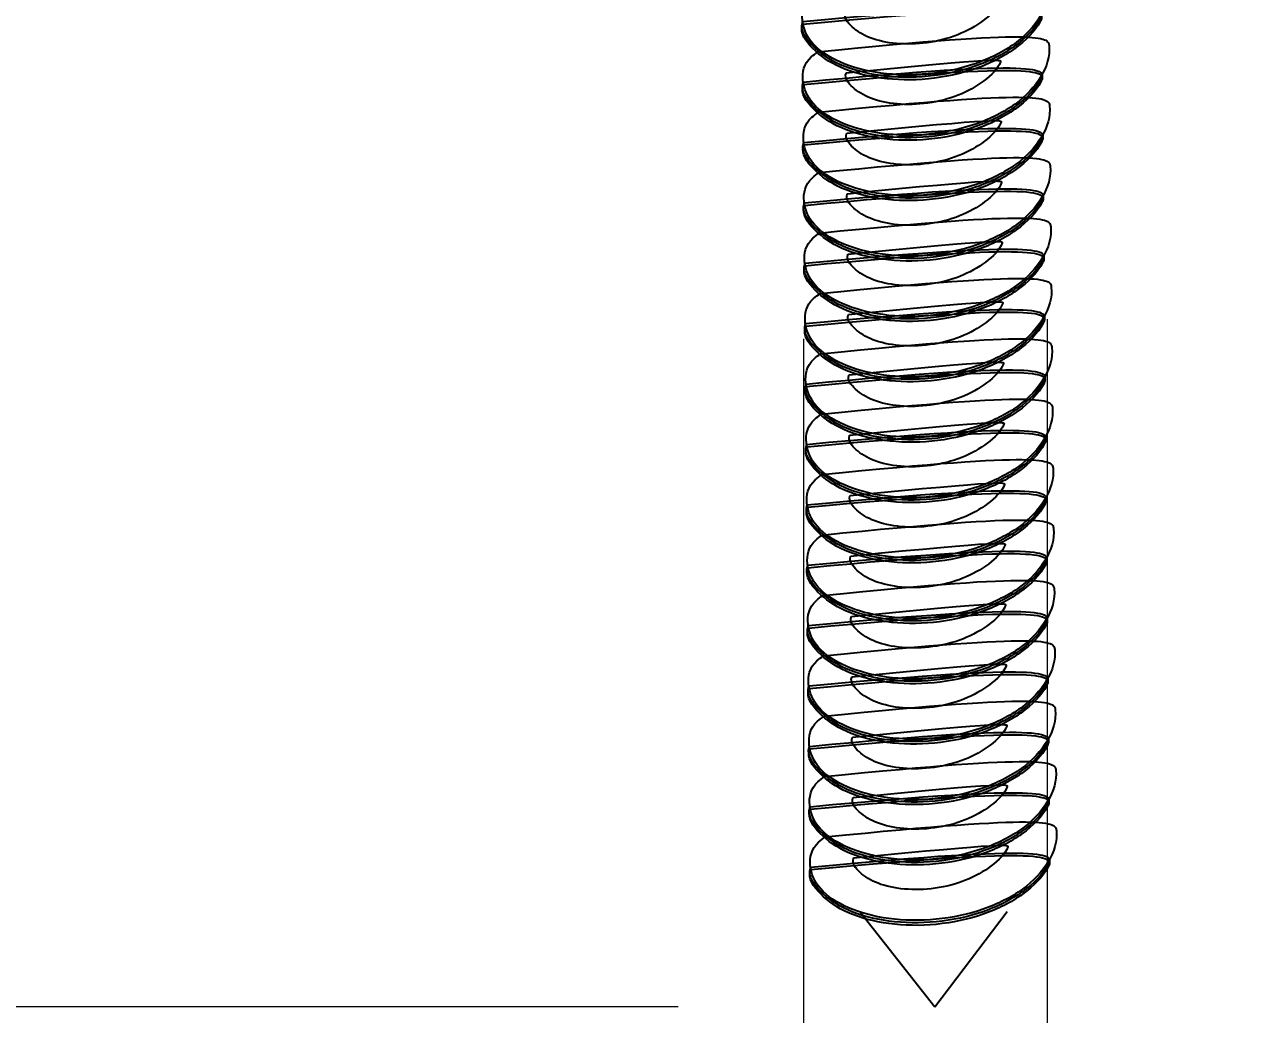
# Model space of a CAD drawing. Extents: x 16296680691 to 16296681387, y -37409617466 to -37409616989.
# Drawn here: x 16296681041.89 to 16296681060.89, y -37409617093.89 to -37409617078.47 of the extents above; entities that cross this region are included whole.
import ezdxf

# ---------------------------------------------------------------- set-up
doc = ezdxf.new("R2010")
doc.units = 0
doc.header["$LTSCALE"] = 10
doc.header["$MEASUREMENT"] = 0
doc.header["$PDMODE"] = 3
doc.header["$PDSIZE"] = -10
doc.layers.get('0').update_dxf_attribs({"linetype": 'CONTINUOUS'})
doc.layers.get('DEFPOINTS').update_dxf_attribs({"linetype": 'CONTINUOUS'})
doc.styles.add('Daelim Dimension', font='')
doc.styles.get('Daelim Dimension').set_extended_font_data('NanumGothic')
doc.dimstyles.new('DEFAULT', dxfattribs={"dimscale": 2, "dimtxt": 2, "dimasz": 2, "dimexe": 0, "dimexo": 2, "dimgap": 1, "dimtad": 1, "dimdec": 1, "dimzin": 9, "dimdsep": 46, "dimtxsty": 'Daelim Dimension', "dimcen": 0.5, "dimclrd": 252, "dimclre": 252, "dimclrt": 3, "dimadec": 1, "dimazin": 0, "dimtfac": 1, "dimtdec": 1, "dimtix": 1, "dimtmove": 0, "dimatfit": 3, "dimfxl": 1, "dimtolj": 1, "dimtzin": 1, "dimlwd": 9, "dimlwe": 9, "dimarcsym": 0})

# ---------------------------------------------------------------- blocks, each defined once
blk = doc.blocks.new('*D13')
at = {"color": 5, "lineweight": 9, "transparency": 16777216}
for p, q in [((16296681057.82896, -37409617083.05835), (16296681057.82896, -37409617108.84597)), ((16296681054.02882, -37409617083.363091), (16296681054.02882, -37409617108.84597)), ((16296681050.02882, -37409617108.84597), (16296681046.02882, -37409617108.84597)), ((16296681054.02882, -37409617108.84597), (16296681057.82896, -37409617108.84597)), ((16296681061.82896, -37409617108.84597), (16296681097.91497, -37409617108.84597))]:
    blk.add_line(p, q, dxfattribs=at)
at = {"color": 5, "transparency": 16777216}
for points in [[(16296681050.02882, -37409617108.179314), (16296681050.02882, -37409617109.512627), (16296681054.02882, -37409617108.84597)], [(16296681061.82896, -37409617108.179314), (16296681061.82896, -37409617109.512627), (16296681057.82896, -37409617108.84597)]]:
    blk.add_solid(points, dxfattribs=at)
at = {"layer": 'DEFPOINTS', "color": 0, "transparency": 16777216}
for p in [(16296681057.82896, -37409617079.05835), (16296681054.02882, -37409617079.363091), (16296681057.82896, -37409617108.84597)]:
    blk.add_point(p, dxfattribs=at)
at = {"color": 7, "transparency": 16777216, "insert": (16296681086.737579, -37409617100.458267), "char_height": 10, "attachment_point": 5, "style": 'Daelim Dimension'}
blk.add_mtext('\\A1;%%C4', dxfattribs=at)
blk = doc.blocks.new('*D14')
at = {"color": 5, "lineweight": 9, "transparency": 16777216}
for p, q in [((16296681047.574579, -37409617066.150307), (16296681036.906321, -37409617066.150307)), ((16296681036.906321, -37409617070.150307), (16296681036.906321, -37409617089.763283)), ((16296681052.07793, -37409617093.763283), (16296681036.906321, -37409617093.763283))]:
    blk.add_line(p, q, dxfattribs=at)
at = {"color": 5, "transparency": 16777216}
for points in [[(16296681036.239651, -37409617070.150307), (16296681037.572981, -37409617070.150307), (16296681036.906321, -37409617066.150307)], [(16296681036.239651, -37409617089.763283), (16296681037.572981, -37409617089.763283), (16296681036.906321, -37409617093.763283)]]:
    blk.add_solid(points, dxfattribs=at)
at = {"layer": 'DEFPOINTS', "color": 0, "transparency": 16777216}
for p in [(16296681051.574579, -37409617066.150307), (16296681036.906321, -37409617093.763283), (16296681056.07793, -37409617093.763283)]:
    blk.add_point(p, dxfattribs=at)
at = {"color": 7, "transparency": 16777216, "insert": (16296681029.45566, -37409617079.956787), "char_height": 10, "attachment_point": 5, "rotation": 90, "style": 'Daelim Dimension'}
blk.add_mtext('\\A1;30', dxfattribs=at)

msp = doc.modelspace()

# ---------------------------------------------------------------- linework, layer by layer
at = {"color": 7, "linetype": 'Continuous', "lineweight": 25}
for p, q in [((16296681054.924919, -37409617092.303337), (16296681056.077921, -37409617093.763268)), ((16296681056.077921, -37409617093.763268), (16296681057.2033, -37409617092.281937))]:
    msp.add_line(p, q, dxfattribs=at)
for points, knots in [([(16296681054.246059, -37409617077.95282), (16296681054.209801, -37409617077.978539), (16296681054.03153, -37409617078.105042), (16296681053.97648, -37409617078.404922), (16296681054.12738, -37409617078.772972), (16296681054.572901, -37409617079.076019), (16296681055.220011, -37409617079.250717), (16296681055.977039, -37409617079.263718), (16296681056.726101, -37409617079.103607), (16296681057.3563, -37409617078.785477), (16296681057.761259, -37409617078.3507), (16296681057.907669, -37409617077.880623), (16296681057.774799, -37409617077.592957), (16296681057.71524, -37409617077.464043)], [0, 0, 0, 0, 0.025354924, 0.124683365, 0.224011806, 0.323340247, 0.422668688, 0.521997129, 0.62132557, 0.720654011, 0.819982452, 0.919310893, 1, 1, 1, 1]), ([(16296681054.019979, -37409617078.422546), (16296681054.017969, -37409617078.428017), (16296681053.970869, -37409617078.556137), (16296681054.15204, -37409617078.814491), (16296681054.56673, -37409617079.114594), (16296681055.222219, -37409617079.290077), (16296681055.97658, -37409617079.302887), (16296681056.727921, -37409617079.142723), (16296681057.351669, -37409617078.824997), (16296681057.78018, -37409617078.388641), (16296681057.825821, -37409617078.058273), (16296681057.848631, -37409617077.893089)], [0, 0, 0, 0, 0.005544217, 0.12985119, 0.254158163, 0.378465136, 0.502772109, 0.627079082, 0.751386054, 0.875693027, 1, 1, 1, 1]), ([(16296681054.02035, -37409617078.461739), (16296681054.018339, -37409617078.467209), (16296681053.971239, -37409617078.595329), (16296681054.152399, -37409617078.853683), (16296681054.567101, -37409617079.153778), (16296681055.222589, -37409617079.329262), (16296681055.97695, -37409617079.342072), (16296681056.728291, -37409617079.181908), (16296681057.352039, -37409617078.864182), (16296681057.78054, -37409617078.427834), (16296681057.82618, -37409617078.097473), (16296681057.849001, -37409617077.932281)], [0, 0, 0, 0, 0.005544217, 0.12985119, 0.254158163, 0.378465136, 0.502772109, 0.627079082, 0.751386054, 0.875693027, 1, 1, 1, 1]), ([(16296681054.68852, -37409617078.279984), (16296681054.687201, -37409617078.283257), (16296681054.65649, -37409617078.359398), (16296681054.77412, -37409617078.513321), (16296681055.043449, -37409617078.687813), (16296681055.469469, -37409617078.781326), (16296681055.959061, -37409617078.768982), (16296681056.44931, -37409617078.644653), (16296681056.846821, -37409617078.416283), (16296681057.083599, -37409617078.185463), (16296681057.111601, -37409617078.03698), (16296681057.118271, -37409617078.001648)], [0, 0, 0, 0, 0.006105229, 0.142026174, 0.277947118, 0.413868062, 0.549789006, 0.685709951, 0.821630895, 0.957551839, 1, 1, 1, 1]), ([(16296681054.25489, -37409617078.893356), (16296681054.218639, -37409617078.919083), (16296681054.040371, -37409617079.045578), (16296681053.985319, -37409617079.345459), (16296681054.136209, -37409617079.713516), (16296681054.58173, -37409617080.016563), (16296681055.228849, -37409617080.191261), (16296681055.98587, -37409617080.204247), (16296681056.73493, -37409617080.044151), (16296681057.365141, -37409617079.726013), (16296681057.7701, -37409617079.291237), (16296681057.91651, -37409617078.821152), (16296681057.78364, -37409617078.533501), (16296681057.724079, -37409617078.404572)], [0, 0, 0, 0, 0.025354924, 0.124683365, 0.224011806, 0.323340247, 0.422668688, 0.521997129, 0.62132557, 0.720654011, 0.819982452, 0.919310893, 1, 1, 1, 1]), ([(16296681054.02882, -37409617079.363091), (16296681054.02681, -37409617079.368561), (16296681053.9797, -37409617079.496681), (16296681054.16087, -37409617079.755028), (16296681054.575569, -37409617080.05513), (16296681055.23105, -37409617080.230614), (16296681055.985411, -37409617080.243423), (16296681056.736759, -37409617080.08326), (16296681057.3605, -37409617079.765533), (16296681057.789009, -37409617079.329178), (16296681057.83465, -37409617078.99881), (16296681057.85747, -37409617078.833633)], [0, 0, 0, 0, 0.005544217, 0.12985119, 0.254158163, 0.378465136, 0.502772109, 0.627079082, 0.751386054, 0.875693027, 1, 1, 1, 1]), ([(16296681054.029181, -37409617079.402283), (16296681054.02717, -37409617079.407753), (16296681053.98007, -37409617079.535873), (16296681054.16124, -37409617079.79422), (16296681054.57593, -37409617080.094307), (16296681055.231421, -37409617080.269798), (16296681055.985781, -37409617080.282608), (16296681056.737129, -37409617080.122452), (16296681057.36087, -37409617079.804718), (16296681057.789379, -37409617079.36837), (16296681057.83502, -37409617079.038002), (16296681057.85784, -37409617078.872818)], [0, 0, 0, 0, 0.005544217, 0.12985119, 0.254158163, 0.378465136, 0.502772109, 0.627079082, 0.751386054, 0.875693027, 1, 1, 1, 1]), ([(16296681054.69735, -37409617079.22052), (16296681054.69603, -37409617079.223793), (16296681054.665331, -37409617079.299927), (16296681054.782961, -37409617079.453857), (16296681055.05229, -37409617079.628342), (16296681055.47831, -37409617079.721863), (16296681055.96789, -37409617079.709518), (16296681056.458151, -37409617079.585182), (16296681056.85565, -37409617079.356812), (16296681057.09243, -37409617079.125999), (16296681057.12044, -37409617078.977524), (16296681057.1271, -37409617078.942177)], [0, 0, 0, 0, 0.006105229, 0.142026174, 0.277947118, 0.413868062, 0.549789006, 0.685709951, 0.821630895, 0.957551839, 1, 1, 1, 1]), ([(16296681054.263729, -37409617079.833893), (16296681054.22747, -37409617079.859612), (16296681054.0492, -37409617079.986122), (16296681053.99415, -37409617080.286003), (16296681054.145041, -37409617080.654053), (16296681054.590561, -37409617080.9571), (16296681055.23768, -37409617081.131798), (16296681055.994699, -37409617081.144791), (16296681056.743771, -37409617080.984688), (16296681057.37397, -37409617080.66655), (16296681057.778931, -37409617080.231773), (16296681057.925341, -37409617079.761688), (16296681057.792471, -37409617079.474037), (16296681057.73291, -37409617079.345108)], [0, 0, 0, 0, 0.025354924, 0.124683365, 0.224011806, 0.323340247, 0.422668688, 0.521997129, 0.62132557, 0.720654011, 0.819982452, 0.919310893, 1, 1, 1, 1]), ([(16296681054.70619, -37409617080.161057), (16296681054.70487, -37409617080.16433), (16296681054.67416, -37409617080.240471), (16296681054.79179, -37409617080.394402), (16296681055.061119, -37409617080.568878), (16296681055.487141, -37409617080.662399), (16296681055.97673, -37409617080.650047), (16296681056.46698, -37409617080.525719), (16296681056.864491, -37409617080.297348), (16296681057.101271, -37409617080.066544), (16296681057.129271, -37409617079.918053), (16296681057.135941, -37409617079.882721)], [0, 0, 0, 0, 0.006105229, 0.142026174, 0.277947118, 0.413868062, 0.549789006, 0.685709951, 0.821630895, 0.957551839, 1, 1, 1, 1]), ([(16296681054.037649, -37409617080.303627), (16296681054.035641, -37409617080.309097), (16296681053.988541, -37409617080.437218), (16296681054.16971, -37409617080.695557), (16296681054.5844, -37409617080.995667), (16296681055.239889, -37409617081.17115), (16296681055.994249, -37409617081.18396), (16296681056.74559, -37409617081.023804), (16296681057.369341, -37409617080.70607), (16296681057.79785, -37409617080.269707), (16296681057.843479, -37409617079.939346), (16296681057.866301, -37409617079.774162)], [0, 0, 0, 0, 0.005544217, 0.12985119, 0.254158163, 0.378465136, 0.502772109, 0.627079082, 0.751386054, 0.875693027, 1, 1, 1, 1]), ([(16296681054.038019, -37409617080.342812), (16296681054.036011, -37409617080.348282), (16296681053.988899, -37409617080.47641), (16296681054.170071, -37409617080.734756), (16296681054.58477, -37409617081.034851), (16296681055.240259, -37409617081.210342), (16296681055.994619, -37409617081.223137), (16296681056.74596, -37409617081.062988), (16296681057.369711, -37409617080.745247), (16296681057.79821, -37409617080.308907), (16296681057.843849, -37409617079.978539), (16296681057.866671, -37409617079.813347)], [0, 0, 0, 0, 0.005544217, 0.12985119, 0.254158163, 0.378465136, 0.502772109, 0.627079082, 0.751386054, 0.875693027, 1, 1, 1, 1]), ([(16296681054.27256, -37409617080.774429), (16296681054.236309, -37409617080.800163), (16296681054.058041, -37409617080.926659), (16296681054.002991, -37409617081.226532), (16296681054.153879, -37409617081.594589), (16296681054.5994, -37409617081.897636), (16296681055.246519, -37409617082.072327), (16296681056.00354, -37409617082.085327), (16296681056.7526, -37409617081.925217), (16296681057.382799, -37409617081.607094), (16296681057.787769, -37409617081.17231), (16296681057.934179, -37409617080.702217), (16296681057.80131, -37409617080.414574), (16296681057.741751, -37409617080.285637)], [0, 0, 0, 0, 0.025354924, 0.124683365, 0.224011806, 0.323340247, 0.422668688, 0.521997129, 0.62132557, 0.720654011, 0.819982452, 0.919310893, 1, 1, 1, 1]), ([(16296681054.715019, -37409617081.101593), (16296681054.713699, -37409617081.104874), (16296681054.683001, -37409617081.181007), (16296681054.800631, -37409617081.334938), (16296681055.06996, -37409617081.509407), (16296681055.495979, -37409617081.602943), (16296681055.985559, -37409617081.590591), (16296681056.475809, -37409617081.466263), (16296681056.87332, -37409617081.237877), (16296681057.1101, -37409617081.007072), (16296681057.138109, -37409617080.858589), (16296681057.14477, -37409617080.823257)], [0, 0, 0, 0, 0.0061052293, 0.1420261735, 0.2779471178, 0.413868062, 0.5497890063, 0.6857099506, 0.8216308948, 0.9575518391, 1, 1, 1, 1]), ([(16296681054.04649, -37409617081.244164), (16296681054.04447, -37409617081.249634), (16296681053.99737, -37409617081.377747), (16296681054.178539, -37409617081.636101), (16296681054.593229, -37409617081.936203), (16296681055.24872, -37409617082.111687), (16296681056.00308, -37409617082.124496), (16296681056.754431, -37409617081.964333), (16296681057.37817, -37409617081.646606), (16296681057.806681, -37409617081.210251), (16296681057.85232, -37409617080.879883), (16296681057.875139, -37409617080.714699)], [0, 0, 0, 0, 0.005544217, 0.12985119, 0.254158163, 0.378465136, 0.502772109, 0.627079082, 0.751386054, 0.875693027, 1, 1, 1, 1]), ([(16296681054.04685, -37409617081.283348), (16296681054.04484, -37409617081.288818), (16296681053.99774, -37409617081.416946), (16296681054.178909, -37409617081.675293), (16296681054.593599, -37409617081.975388), (16296681055.24909, -37409617082.150879), (16296681056.00345, -37409617082.163681), (16296681056.754789, -37409617082.003517), (16296681057.37854, -37409617081.685791), (16296681057.807051, -37409617081.249443), (16296681057.85269, -37409617080.919083), (16296681057.875509, -37409617080.753891)], [0, 0, 0, 0, 0.005544217, 0.12985119, 0.254158163, 0.378465136, 0.502772109, 0.627079082, 0.751386054, 0.875693027, 1, 1, 1, 1]), ([(16296681054.281389, -37409617081.714973), (16296681054.24514, -37409617081.740692), (16296681054.06687, -37409617081.867203), (16296681054.01182, -37409617082.167068), (16296681054.16271, -37409617082.535133), (16296681054.608231, -37409617082.838173), (16296681055.25535, -37409617083.012871), (16296681056.012369, -37409617083.025864), (16296681056.76144, -37409617082.865761), (16296681057.39164, -37409617082.547623), (16296681057.7966, -37409617082.112846), (16296681057.94301, -37409617081.642761), (16296681057.810141, -37409617081.355118), (16296681057.75058, -37409617081.226181)], [0, 0, 0, 0, 0.025354924, 0.124683365, 0.224011806, 0.323340247, 0.422668688, 0.521997129, 0.62132557, 0.720654011, 0.819982452, 0.919310893, 1, 1, 1, 1]), ([(16296681054.055321, -37409617082.1847), (16296681054.05331, -37409617082.19017), (16296681054.006201, -37409617082.318291), (16296681054.18738, -37409617082.576637), (16296681054.60207, -37409617082.87674), (16296681055.257561, -37409617083.052223), (16296681056.011921, -37409617083.065033), (16296681056.76326, -37409617082.904869), (16296681057.387011, -37409617082.587143), (16296681057.815519, -37409617082.150787), (16296681057.861151, -37409617081.820419), (16296681057.88397, -37409617081.655243)], [0, 0, 0, 0, 0.005544217, 0.12985119, 0.254158163, 0.378465136, 0.502772109, 0.627079082, 0.751386054, 0.875693027, 1, 1, 1, 1]), ([(16296681054.72385, -37409617082.04213), (16296681054.72253, -37409617082.045403), (16296681054.69183, -37409617082.121536), (16296681054.80946, -37409617082.275467), (16296681055.078791, -37409617082.449951), (16296681055.50481, -37409617082.543472), (16296681055.9944, -37409617082.531128), (16296681056.48465, -37409617082.406792), (16296681056.88216, -37409617082.178421), (16296681057.11894, -37409617081.947609), (16296681057.14694, -37409617081.799133), (16296681057.153601, -37409617081.763786)], [0, 0, 0, 0, 0.006105229, 0.142026174, 0.277947118, 0.413868062, 0.549789006, 0.685709951, 0.821630895, 0.957551839, 1, 1, 1, 1]), ([(16296681054.055691, -37409617082.223877), (16296681054.05368, -37409617082.229347), (16296681054.006571, -37409617082.357483), (16296681054.18774, -37409617082.615829), (16296681054.60244, -37409617082.915916), (16296681055.257931, -37409617083.091423), (16296681056.012289, -37409617083.104218), (16296681056.76363, -37409617082.944061), (16296681057.387381, -37409617082.626328), (16296681057.81588, -37409617082.18998), (16296681057.861521, -37409617081.859612), (16296681057.88434, -37409617081.694427)], [0, 0, 0, 0, 0.005544217, 0.12985119, 0.254158163, 0.378465136, 0.502772109, 0.627079082, 0.751386054, 0.875693027, 1, 1, 1, 1]), ([(16296681054.29023, -37409617082.655502), (16296681054.253981, -37409617082.681229), (16296681054.075701, -37409617082.807732), (16296681054.020651, -37409617083.107597), (16296681054.171551, -37409617083.475662), (16296681054.617069, -37409617083.778709), (16296681055.264179, -37409617083.953407), (16296681056.02121, -37409617083.9664), (16296681056.770269, -37409617083.806297), (16296681057.400471, -37409617083.488159), (16296681057.805441, -37409617083.053383), (16296681057.951851, -37409617082.583298), (16296681057.818979, -37409617082.295647), (16296681057.75942, -37409617082.166718)], [0, 0, 0, 0, 0.025354924, 0.124683365, 0.224011806, 0.323340247, 0.422668688, 0.521997129, 0.62132557, 0.720654011, 0.819982452, 0.919310893, 1, 1, 1, 1]), ([(16296681054.064159, -37409617083.125237), (16296681054.06214, -37409617083.130707), (16296681054.015039, -37409617083.258827), (16296681054.196211, -37409617083.517174), (16296681054.610901, -37409617083.817284), (16296681055.26639, -37409617083.99276), (16296681056.02075, -37409617084.005569), (16296681056.772091, -37409617083.845413), (16296681057.39584, -37409617083.527679), (16296681057.82435, -37409617083.091316), (16296681057.869989, -37409617082.760963), (16296681057.892811, -37409617082.595779)], [0, 0, 0, 0, 0.005544217, 0.12985119, 0.254158163, 0.378465136, 0.502772109, 0.627079082, 0.751386054, 0.875693027, 1, 1, 1, 1]), ([(16296681054.732691, -37409617082.982674), (16296681054.731371, -37409617082.985939), (16296681054.70067, -37409617083.06208), (16296681054.8183, -37409617083.216011), (16296681055.08762, -37409617083.390503), (16296681055.513651, -37409617083.484009), (16296681056.003229, -37409617083.471657), (16296681056.493481, -37409617083.347328), (16296681056.890989, -37409617083.118958), (16296681057.127769, -37409617082.888153), (16296681057.155781, -37409617082.739662), (16296681057.162439, -37409617082.70433)], [0, 0, 0, 0, 0.006105229, 0.142026174, 0.277947118, 0.413868062, 0.549789006, 0.685709951, 0.821630895, 0.957551839, 1, 1, 1, 1]), ([(16296681054.06452, -37409617083.164421), (16296681054.06251, -37409617083.169891), (16296681054.015409, -37409617083.298019), (16296681054.196581, -37409617083.556374), (16296681054.611271, -37409617083.856461), (16296681055.26676, -37409617084.031952), (16296681056.02112, -37409617084.044746), (16296681056.772461, -37409617083.884598), (16296681057.39621, -37409617083.566872), (16296681057.82472, -37409617083.130524), (16296681057.870359, -37409617082.800148), (16296681057.893181, -37409617082.634956)], [0, 0, 0, 0, 0.005544217, 0.12985119, 0.254158163, 0.378465136, 0.502772109, 0.627079082, 0.751386054, 0.875693027, 1, 1, 1, 1]), ([(16296681054.299061, -37409617083.596039), (16296681054.26281, -37409617083.621773), (16296681054.084539, -37409617083.748268), (16296681054.02949, -37409617084.048141), (16296681054.18038, -37409617084.416199), (16296681054.6259, -37409617084.719254), (16296681055.27302, -37409617084.893951), (16296681056.030041, -37409617084.906937), (16296681056.77911, -37409617084.746834), (16296681057.409309, -37409617084.428703), (16296681057.81427, -37409617083.993919), (16296681057.96068, -37409617083.523827), (16296681057.82781, -37409617083.236191), (16296681057.76825, -37409617083.107246)], [0, 0, 0, 0, 0.025354924, 0.124683365, 0.224011806, 0.323340247, 0.422668688, 0.521997129, 0.62132557, 0.720654011, 0.819982452, 0.919310893, 1, 1, 1, 1]), ([(16296681054.07299, -37409617084.065773), (16296681054.07098, -37409617084.071243), (16296681054.02387, -37409617084.199364), (16296681054.20504, -37409617084.457718), (16296681054.61974, -37409617084.757812), (16296681055.275221, -37409617084.933296), (16296681056.029591, -37409617084.946114), (16296681056.78093, -37409617084.785942), (16296681057.40468, -37409617084.468224), (16296681057.833179, -37409617084.03186), (16296681057.87882, -37409617083.7015), (16296681057.90164, -37409617083.536324)], [0, 0, 0, 0, 0.005544217, 0.12985119, 0.254158163, 0.378465136, 0.502772109, 0.627079082, 0.751386054, 0.875693027, 1, 1, 1, 1]), ([(16296681054.74152, -37409617083.923203), (16296681054.7402, -37409617083.926483), (16296681054.709499, -37409617084.002617), (16296681054.827129, -37409617084.156548), (16296681055.09646, -37409617084.331032), (16296681055.52248, -37409617084.424553), (16296681056.01207, -37409617084.412209), (16296681056.502319, -37409617084.287857), (16296681056.89983, -37409617084.059486), (16296681057.13661, -37409617083.828682), (16296681057.16461, -37409617083.680206), (16296681057.17127, -37409617083.644867)], [0, 0, 0, 0, 0.006105229, 0.142026174, 0.277947118, 0.413868062, 0.549789006, 0.685709951, 0.821630895, 0.957551839, 1, 1, 1, 1]), ([(16296681054.07336, -37409617084.104973), (16296681054.07135, -37409617084.110443), (16296681054.02424, -37409617084.238564), (16296681054.20541, -37409617084.496902), (16296681054.62011, -37409617084.796997), (16296681055.275591, -37409617084.972488), (16296681056.029949, -37409617084.985298), (16296681056.7813, -37409617084.825127), (16296681057.405041, -37409617084.507408), (16296681057.833549, -37409617084.071053), (16296681057.87919, -37409617083.740677), (16296681057.90201, -37409617083.5755)], [0, 0, 0, 0, 0.005544217, 0.12985119, 0.254158163, 0.378465136, 0.502772109, 0.627079082, 0.751386054, 0.875693027, 1, 1, 1, 1]), ([(16296681054.307899, -37409617084.536583), (16296681054.27165, -37409617084.562302), (16296681054.09337, -37409617084.688797), (16296681054.038321, -37409617084.988678), (16296681054.18922, -37409617085.356743), (16296681054.634741, -37409617085.659782), (16296681055.281851, -37409617085.834488), (16296681056.038879, -37409617085.847473), (16296681056.787939, -37409617085.68737), (16296681057.41814, -37409617085.369232), (16296681057.823099, -37409617084.934464), (16296681057.969521, -37409617084.464371), (16296681057.836639, -37409617084.176727), (16296681057.77709, -37409617084.047791)], [0, 0, 0, 0, 0.025354924, 0.124683365, 0.224011806, 0.323340247, 0.422668688, 0.521997129, 0.62132557, 0.720654011, 0.819982452, 0.919310893, 1, 1, 1, 1]), ([(16296681054.08182, -37409617085.00631), (16296681054.079809, -37409617085.01178), (16296681054.032709, -37409617085.1399), (16296681054.213881, -37409617085.398247), (16296681054.628571, -37409617085.698349), (16296681055.28406, -37409617085.873833), (16296681056.03842, -37409617085.886642), (16296681056.789761, -37409617085.726479), (16296681057.413509, -37409617085.408752), (16296681057.84202, -37409617084.972397), (16296681057.887659, -37409617084.642036), (16296681057.910469, -37409617084.476852)], [0, 0, 0, 0, 0.005544217, 0.12985119, 0.254158163, 0.378465136, 0.502772109, 0.627079082, 0.751386054, 0.875693027, 1, 1, 1, 1]), ([(16296681054.75036, -37409617084.863739), (16296681054.749041, -37409617084.867012), (16296681054.71834, -37409617084.943153), (16296681054.83597, -37409617085.097076), (16296681055.105289, -37409617085.271568), (16296681055.531309, -37409617085.365082), (16296681056.020901, -37409617085.352753), (16296681056.51115, -37409617085.228401), (16296681056.908661, -37409617085.000031), (16296681057.145439, -37409617084.769234), (16296681057.173441, -37409617084.620743), (16296681057.180111, -37409617084.585403)], [0, 0, 0, 0, 0.0061052293, 0.1420261735, 0.2779471178, 0.413868062, 0.5497890063, 0.6857099506, 0.8216308948, 0.9575518391, 1, 1, 1, 1]), ([(16296681054.08219, -37409617085.045502), (16296681054.080179, -37409617085.050972), (16296681054.033079, -37409617085.179092), (16296681054.214251, -37409617085.437439), (16296681054.628941, -37409617085.737541), (16296681055.28443, -37409617085.913017), (16296681056.03879, -37409617085.925827), (16296681056.790131, -37409617085.765671), (16296681057.413879, -37409617085.447937), (16296681057.84239, -37409617085.011589), (16296681057.888029, -37409617084.681221), (16296681057.910839, -37409617084.516037)], [0, 0, 0, 0, 0.005544217, 0.12985119, 0.254158163, 0.378465136, 0.502772109, 0.627079082, 0.751386054, 0.875693027, 1, 1, 1, 1]), ([(16296681054.31673, -37409617085.477112), (16296681054.280479, -37409617085.502838), (16296681054.102209, -37409617085.629341), (16296681054.047159, -37409617085.929207), (16296681054.19805, -37409617086.297272), (16296681054.64357, -37409617086.600319), (16296681055.290689, -37409617086.775017), (16296681056.04771, -37409617086.78801), (16296681056.79677, -37409617086.627907), (16296681057.426979, -37409617086.309769), (16296681057.83194, -37409617085.874992), (16296681057.97835, -37409617085.404907), (16296681057.84548, -37409617085.117264), (16296681057.785919, -37409617084.988327)], [0, 0, 0, 0, 0.025354924, 0.124683365, 0.224011806, 0.323340247, 0.422668688, 0.521997129, 0.62132557, 0.720654011, 0.819982452, 0.919310893, 1, 1, 1, 1]), ([(16296681054.09066, -37409617085.946854), (16296681054.08865, -37409617085.952316), (16296681054.04154, -37409617086.080437), (16296681054.22271, -37409617086.338791), (16296681054.637409, -37409617086.638893), (16296681055.292891, -37409617086.814369), (16296681056.047251, -37409617086.827179), (16296681056.798599, -37409617086.667023), (16296681057.42235, -37409617086.349289), (16296681057.850849, -37409617085.912941), (16296681057.89649, -37409617085.582573), (16296681057.91931, -37409617085.417389)], [0, 0, 0, 0, 0.005544217, 0.12985119, 0.254158163, 0.378465136, 0.502772109, 0.627079082, 0.751386054, 0.875693027, 1, 1, 1, 1]), ([(16296681054.75919, -37409617085.804283), (16296681054.75787, -37409617085.807564), (16296681054.727171, -37409617085.88369), (16296681054.844801, -37409617086.037621), (16296681055.11413, -37409617086.212097), (16296681055.54015, -37409617086.305618), (16296681056.02973, -37409617086.293282), (16296681056.519991, -37409617086.168938), (16296681056.9175, -37409617085.940567), (16296681057.15427, -37409617085.709763), (16296681057.18228, -37409617085.561279), (16296681057.18894, -37409617085.52594)], [0, 0, 0, 0, 0.006105229, 0.142026174, 0.277947118, 0.413868062, 0.549789006, 0.685709951, 0.821630895, 0.957551839, 1, 1, 1, 1]), ([(16296681054.09103, -37409617085.986038), (16296681054.08902, -37409617085.991508), (16296681054.04191, -37409617086.119629), (16296681054.22308, -37409617086.377983), (16296681054.63777, -37409617086.678078), (16296681055.293261, -37409617086.853561), (16296681056.047621, -37409617086.866371), (16296681056.798969, -37409617086.706207), (16296681057.42271, -37409617086.388481), (16296681057.851219, -37409617085.952133), (16296681057.89686, -37409617085.621758), (16296681057.91968, -37409617085.456573)], [0, 0, 0, 0, 0.005544217, 0.12985119, 0.254158163, 0.378465136, 0.502772109, 0.627079082, 0.751386054, 0.875693027, 1, 1, 1, 1]), ([(16296681054.325569, -37409617086.417648), (16296681054.28932, -37409617086.443367), (16296681054.11104, -37409617086.569878), (16296681054.05599, -37409617086.869751), (16296681054.20689, -37409617087.237808), (16296681054.652399, -37409617087.540863), (16296681055.29952, -37409617087.715561), (16296681056.056549, -37409617087.728554), (16296681056.805611, -37409617087.568443), (16296681057.43581, -37409617087.250313), (16296681057.840771, -37409617086.815529), (16296681057.98719, -37409617086.345451), (16296681057.854309, -37409617086.0578), (16296681057.79476, -37409617085.928864)], [0, 0, 0, 0, 0.025354924, 0.124683365, 0.224011806, 0.323340247, 0.422668688, 0.521997129, 0.62132557, 0.720654011, 0.819982452, 0.919310893, 1, 1, 1, 1]), ([(16296681054.099489, -37409617086.887383), (16296681054.097481, -37409617086.892853), (16296681054.050381, -37409617087.020981), (16296681054.23155, -37409617087.279327), (16296681054.64624, -37409617087.579422), (16296681055.301729, -37409617087.754913), (16296681056.056089, -37409617087.767723), (16296681056.80743, -37409617087.607559), (16296681057.431179, -37409617087.289833), (16296681057.85969, -37409617086.853477), (16296681057.905319, -37409617086.523109), (16296681057.928141, -37409617086.357933)], [0, 0, 0, 0, 0.005544217, 0.12985119, 0.254158163, 0.378465136, 0.502772109, 0.627079082, 0.751386054, 0.875693027, 1, 1, 1, 1]), ([(16296681054.099859, -37409617086.926567), (16296681054.097851, -37409617086.932037), (16296681054.050751, -37409617087.060173), (16296681054.23192, -37409617087.318512), (16296681054.64661, -37409617087.618607), (16296681055.302099, -37409617087.794098), (16296681056.056459, -37409617087.806908), (16296681056.8078, -37409617087.646744), (16296681057.431549, -37409617087.329018), (16296681057.86006, -37409617086.892662), (16296681057.905689, -37409617086.562286), (16296681057.928511, -37409617086.39711)], [0, 0, 0, 0, 0.005544217, 0.12985119, 0.254158163, 0.378465136, 0.502772109, 0.627079082, 0.751386054, 0.875693027, 1, 1, 1, 1]), ([(16296681054.76803, -37409617086.74482), (16296681054.76671, -37409617086.748093), (16296681054.736, -37409617086.824226), (16296681054.85364, -37409617086.978157), (16296681055.122959, -37409617087.152641), (16296681055.548981, -37409617087.246147), (16296681056.03857, -37409617087.233818), (16296681056.52882, -37409617087.109467), (16296681056.926331, -37409617086.881111), (16296681057.163111, -37409617086.650299), (16296681057.191111, -37409617086.501823), (16296681057.197781, -37409617086.466476)], [0, 0, 0, 0, 0.006105229, 0.142026174, 0.277947118, 0.413868062, 0.549789006, 0.685709951, 0.821630895, 0.957551839, 1, 1, 1, 1]), ([(16296681054.3344, -37409617087.358177), (16296681054.298149, -37409617087.383911), (16296681054.119881, -37409617087.510406), (16296681054.064831, -37409617087.810287), (16296681054.215719, -37409617088.178337), (16296681054.66124, -37409617088.481392), (16296681055.308359, -37409617088.656097), (16296681056.06538, -37409617088.669083), (16296681056.81444, -37409617088.50898), (16296681057.444651, -37409617088.190842), (16296681057.849609, -37409617087.756073), (16296681057.996019, -37409617087.285988), (16296681057.86315, -37409617086.998337), (16296681057.803591, -37409617086.869408)], [0, 0, 0, 0, 0.025354924, 0.124683365, 0.224011806, 0.323340247, 0.422668688, 0.521997129, 0.62132557, 0.720654011, 0.819982452, 0.919310893, 1, 1, 1, 1]), ([(16296681054.10833, -37409617087.827919), (16296681054.106319, -37409617087.833389), (16296681054.05921, -37409617087.961517), (16296681054.240379, -37409617088.219856), (16296681054.655081, -37409617088.519958), (16296681055.31056, -37409617088.69545), (16296681056.06492, -37409617088.708252), (16296681056.816271, -37409617088.548103), (16296681057.44002, -37409617088.230362), (16296681057.868521, -37409617087.794006), (16296681057.91416, -37409617087.463654), (16296681057.936979, -37409617087.298462)], [0, 0, 0, 0, 0.005544217, 0.12985119, 0.254158163, 0.378465136, 0.502772109, 0.627079082, 0.751386054, 0.875693027, 1, 1, 1, 1]), ([(16296681054.1087, -37409617087.867111), (16296681054.10668, -37409617087.872581), (16296681054.05958, -37409617088.000702), (16296681054.240749, -37409617088.259048), (16296681054.655439, -37409617088.559151), (16296681055.31093, -37409617088.734627), (16296681056.06529, -37409617088.747437), (16296681056.816641, -37409617088.58728), (16296681057.44038, -37409617088.269547), (16296681057.868891, -37409617087.833199), (16296681057.91453, -37409617087.502838), (16296681057.937349, -37409617087.337646)], [0, 0, 0, 0, 0.005544217, 0.12985119, 0.254158163, 0.378465136, 0.502772109, 0.627079082, 0.751386054, 0.875693027, 1, 1, 1, 1]), ([(16296681054.776859, -37409617087.685364), (16296681054.775539, -37409617087.688629), (16296681054.744841, -37409617087.764763), (16296681054.862471, -37409617087.918694), (16296681055.1318, -37409617088.093178), (16296681055.557819, -37409617088.186691), (16296681056.0474, -37409617088.174347), (16296681056.537649, -37409617088.050018), (16296681056.93516, -37409617087.821648), (16296681057.17194, -37409617087.590843), (16296681057.199949, -37409617087.442352), (16296681057.20661, -37409617087.407013)], [0, 0, 0, 0, 0.006105229, 0.142026174, 0.277947118, 0.413868062, 0.549789006, 0.685709951, 0.821630895, 0.957551839, 1, 1, 1, 1]), ([(16296681054.343241, -37409617088.298721), (16296681054.30698, -37409617088.324448), (16296681054.12871, -37409617088.450951), (16296681054.07366, -37409617088.750832), (16296681054.22456, -37409617089.118881), (16296681054.670071, -37409617089.421928), (16296681055.31719, -37409617089.596626), (16296681056.074209, -37409617089.609627), (16296681056.82328, -37409617089.449516), (16296681057.45348, -37409617089.131378), (16296681057.85844, -37409617088.696609), (16296681058.00485, -37409617088.226517), (16296681057.871981, -37409617087.938873), (16296681057.81242, -37409617087.809937)], [0, 0, 0, 0, 0.025354924, 0.124683365, 0.224011806, 0.323340247, 0.422668688, 0.521997129, 0.62132557, 0.720654011, 0.819982452, 0.919310893, 1, 1, 1, 1]), ([(16296681054.117161, -37409617088.768463), (16296681054.11515, -37409617088.773933), (16296681054.06805, -37409617088.902046), (16296681054.24922, -37409617089.1604), (16296681054.66391, -37409617089.460487), (16296681055.319401, -37409617089.635986), (16296681056.073759, -37409617089.648788), (16296681056.8251, -37409617089.488632), (16296681057.448851, -37409617089.170898), (16296681057.877359, -37409617088.73455), (16296681057.922991, -37409617088.404182), (16296681057.94581, -37409617088.238998)], [0, 0, 0, 0, 0.005544217, 0.12985119, 0.254158163, 0.378465136, 0.502772109, 0.627079082, 0.751386054, 0.875693027, 1, 1, 1, 1]), ([(16296681054.117531, -37409617088.807648), (16296681054.11552, -37409617088.813118), (16296681054.068411, -37409617088.941238), (16296681054.24958, -37409617089.199593), (16296681054.66428, -37409617089.499687), (16296681055.319771, -37409617089.675171), (16296681056.074129, -37409617089.687981), (16296681056.82547, -37409617089.527817), (16296681057.449221, -37409617089.210091), (16296681057.87772, -37409617088.773743), (16296681057.923361, -37409617088.443367), (16296681057.94618, -37409617088.278191)], [0, 0, 0, 0, 0.005544217, 0.12985119, 0.254158163, 0.378465136, 0.502772109, 0.627079082, 0.751386054, 0.875693027, 1, 1, 1, 1]), ([(16296681054.7857, -37409617088.625893), (16296681054.78438, -37409617088.629173), (16296681054.75367, -37409617088.705299), (16296681054.8713, -37409617088.85923), (16296681055.140631, -37409617089.033707), (16296681055.56665, -37409617089.127228), (16296681056.05624, -37409617089.114891), (16296681056.54649, -37409617088.990547), (16296681056.944, -37409617088.762177), (16296681057.18078, -37409617088.531372), (16296681057.20878, -37409617088.382889), (16296681057.21545, -37409617088.347549)], [0, 0, 0, 0, 0.006105229, 0.142026174, 0.277947118, 0.413868062, 0.549789006, 0.685709951, 0.821630895, 0.957551839, 1, 1, 1, 1]), ([(16296681054.35207, -37409617089.239258), (16296681054.315821, -37409617089.264977), (16296681054.13755, -37409617089.391487), (16296681054.082491, -37409617089.691368), (16296681054.233391, -37409617090.059418), (16296681054.678909, -37409617090.362457), (16296681055.326031, -37409617090.53717), (16296681056.08305, -37409617090.550163), (16296681056.832109, -37409617090.390053), (16296681057.46232, -37409617090.071922), (16296681057.867279, -37409617089.637154), (16296681058.013691, -37409617089.167061), (16296681057.880819, -37409617088.87941), (16296681057.82126, -37409617088.750481)], [0, 0, 0, 0, 0.025354924, 0.124683365, 0.224011806, 0.323340247, 0.422668688, 0.521997129, 0.62132557, 0.720654011, 0.819982452, 0.919310893, 1, 1, 1, 1]), ([(16296681054.125999, -37409617089.708992), (16296681054.123989, -37409617089.714462), (16296681054.07688, -37409617089.84259), (16296681054.258051, -37409617090.100937), (16296681054.672741, -37409617090.401031), (16296681055.32823, -37409617090.576523), (16296681056.08259, -37409617090.589317), (16296681056.833941, -37409617090.429169), (16296681057.45768, -37409617090.111427), (16296681057.88619, -37409617089.675087), (16296681057.931829, -37409617089.344719), (16296681057.954651, -37409617089.179527)], [0, 0, 0, 0, 0.005544217, 0.12985119, 0.254158163, 0.378465136, 0.502772109, 0.627079082, 0.751386054, 0.875693027, 1, 1, 1, 1]), ([(16296681054.12636, -37409617089.748177), (16296681054.12435, -37409617089.753647), (16296681054.07725, -37409617089.881767), (16296681054.258421, -37409617090.140129), (16296681054.673109, -37409617090.440224), (16296681055.3286, -37409617090.615707), (16296681056.08296, -37409617090.628517), (16296681056.834299, -37409617090.468353), (16296681057.45805, -37409617090.150627), (16296681057.88656, -37409617089.714279), (16296681057.932199, -37409617089.383911), (16296681057.955021, -37409617089.218727)], [0, 0, 0, 0, 0.005544217, 0.12985119, 0.254158163, 0.378465136, 0.502772109, 0.627079082, 0.751386054, 0.875693027, 1, 1, 1, 1]), ([(16296681054.794531, -37409617089.566429), (16296681054.793209, -37409617089.569702), (16296681054.76251, -37409617089.645844), (16296681054.88014, -37409617089.799767), (16296681055.149469, -37409617089.974251), (16296681055.575491, -37409617090.067757), (16296681056.065069, -37409617090.055428), (16296681056.555321, -37409617089.931091), (16296681056.952829, -37409617089.702721), (16296681057.18961, -37409617089.471909), (16296681057.217621, -37409617089.323433), (16296681057.224279, -37409617089.288094)], [0, 0, 0, 0, 0.006105229, 0.142026174, 0.277947118, 0.413868062, 0.549789006, 0.685709951, 0.821630895, 0.957551839, 1, 1, 1, 1]), ([(16296681054.36091, -37409617090.179802), (16296681054.32465, -37409617090.205521), (16296681054.146379, -37409617090.332024), (16296681054.09133, -37409617090.631897), (16296681054.24222, -37409617090.999962), (16296681054.68774, -37409617091.303001), (16296681055.33486, -37409617091.477707), (16296681056.091881, -37409617091.4907), (16296681056.84095, -37409617091.330589), (16296681057.471149, -37409617091.012459), (16296681057.87611, -37409617090.577682), (16296681058.02252, -37409617090.107597), (16296681057.88965, -37409617089.819946), (16296681057.83009, -37409617089.691017)], [0, 0, 0, 0, 0.025354924, 0.124683365, 0.224011806, 0.323340247, 0.422668688, 0.521997129, 0.62132557, 0.720654011, 0.819982452, 0.919310893, 1, 1, 1, 1]), ([(16296681054.13483, -37409617090.649529), (16296681054.13282, -37409617090.654999), (16296681054.08572, -37409617090.783127), (16296681054.26689, -37409617091.041473), (16296681054.68158, -37409617091.341568), (16296681055.33707, -37409617091.517059), (16296681056.091431, -37409617091.529869), (16296681056.84277, -37409617091.369713), (16296681057.46652, -37409617091.051979), (16296681057.895029, -37409617090.615623), (16296681057.94066, -37409617090.285263), (16296681057.96348, -37409617090.120071)], [0, 0, 0, 0, 0.005544217, 0.12985119, 0.254158163, 0.378465136, 0.502772109, 0.627079082, 0.751386054, 0.875693027, 1, 1, 1, 1]), ([(16296681054.135201, -37409617090.688721), (16296681054.13319, -37409617090.694191), (16296681054.086081, -37409617090.822311), (16296681054.26725, -37409617091.080673), (16296681054.68195, -37409617091.38076), (16296681055.337429, -37409617091.556236), (16296681056.091789, -37409617091.569054), (16296681056.84314, -37409617091.40889), (16296681057.46689, -37409617091.091164), (16296681057.89539, -37409617090.654823), (16296681057.941031, -37409617090.324448), (16296681057.96385, -37409617090.159264)], [0, 0, 0, 0, 0.005544217, 0.12985119, 0.254158163, 0.378465136, 0.502772109, 0.627079082, 0.751386054, 0.875693027, 1, 1, 1, 1]), ([(16296681054.80337, -37409617090.506973), (16296681054.80205, -37409617090.510239), (16296681054.771339, -37409617090.58638), (16296681054.888969, -37409617090.740303), (16296681055.1583, -37409617090.914787), (16296681055.58432, -37409617091.008308), (16296681056.07391, -37409617090.995956), (16296681056.564159, -37409617090.871628), (16296681056.96167, -37409617090.643257), (16296681057.19845, -37409617090.412453), (16296681057.22645, -37409617090.263962), (16296681057.23312, -37409617090.22863)], [0, 0, 0, 0, 0.006105229, 0.142026174, 0.277947118, 0.413868062, 0.549789006, 0.685709951, 0.821630895, 0.957551839, 1, 1, 1, 1]), ([(16296681054.36974, -37409617091.120338), (16296681054.33349, -37409617091.146057), (16296681054.15522, -37409617091.27256), (16296681054.100161, -37409617091.572441), (16296681054.25106, -37409617091.940498), (16296681054.696581, -37409617092.243538), (16296681055.343691, -37409617092.418243), (16296681056.100719, -37409617092.431236), (16296681056.849779, -37409617092.271133), (16296681057.47998, -37409617091.953003), (16296681057.884951, -37409617091.518219), (16296681058.031361, -37409617091.048126), (16296681057.898491, -37409617090.760483), (16296681057.83893, -37409617090.631554)], [0, 0, 0, 0, 0.025354924, 0.124683365, 0.224011806, 0.323340247, 0.422668688, 0.521997129, 0.62132557, 0.720654011, 0.819982452, 0.919310893, 1, 1, 1, 1]), ([(16296681054.143669, -37409617091.590073), (16296681054.141649, -37409617091.595543), (16296681054.094549, -37409617091.723663), (16296681054.275721, -37409617091.98201), (16296681054.690411, -37409617092.282112), (16296681055.3459, -37409617092.457603), (16296681056.10026, -37409617092.470413), (16296681056.85161, -37409617092.310242), (16296681057.475349, -37409617091.992523), (16296681057.90386, -37409617091.55616), (16296681057.949499, -37409617091.225792), (16296681057.972321, -37409617091.060608)], [0, 0, 0, 0, 0.005544217, 0.12985119, 0.254158163, 0.378465136, 0.502772109, 0.627079082, 0.751386054, 0.875693027, 1, 1, 1, 1]), ([(16296681054.14403, -37409617091.629257), (16296681054.142019, -37409617091.634727), (16296681054.094919, -37409617091.762863), (16296681054.276091, -37409617092.021202), (16296681054.690781, -37409617092.321297), (16296681055.34627, -37409617092.49678), (16296681056.10063, -37409617092.50959), (16296681056.851971, -37409617092.349426), (16296681057.475719, -37409617092.0317), (16296681057.90423, -37409617091.595352), (16296681057.949869, -37409617091.264977), (16296681057.972679, -37409617091.0998)], [0, 0, 0, 0, 0.005544217, 0.12985119, 0.254158163, 0.378465136, 0.502772109, 0.627079082, 0.751386054, 0.875693027, 1, 1, 1, 1]), ([(16296681054.812201, -37409617091.447502), (16296681054.810881, -37409617091.450783), (16296681054.78018, -37409617091.526917), (16296681054.89781, -37409617091.68084), (16296681055.167139, -37409617091.855324), (16296681055.593149, -37409617091.948837), (16296681056.082741, -37409617091.936501), (16296681056.57299, -37409617091.812157), (16296681056.970501, -37409617091.583794), (16296681057.207279, -37409617091.352982), (16296681057.235279, -37409617091.204498), (16296681057.241949, -37409617091.169167)], [0, 0, 0, 0, 0.006105229, 0.142026174, 0.277947118, 0.413868062, 0.549789006, 0.685709951, 0.821630895, 0.957551839, 1, 1, 1, 1])]:
    msp.add_open_spline(points, degree=3, knots=knots, dxfattribs=at)

# ---------------------------------------------------------------- dimensions: what is measured, and where the dimension line sits
at = {"color": 7}
dim = msp.add_linear_dim(base=(16296681036.906321, -37409617093.763283), p1=(16296681051.57457, -37409617066.150299), p2=(16296681056.077921, -37409617093.763268), angle=90, text='30', dimstyle='DEFAULT', override={"dimtxt": 5, "dimclrd": 5, "dimclre": 5, "dimclrt": 7}, dxfattribs=at)
dim.commit()
dim.dimension.update_dxf_attribs({"geometry": '*D14', "text_midpoint": (16296681036.906309, -37409617079.956787), "dimtype": 160})
dim = msp.add_linear_dim(base=(16296681057.82896, -37409617108.84597), p1=(16296681054.02882, -37409617079.363091), p2=(16296681057.82896, -37409617079.05835), text='%%C4', dimstyle='DEFAULT', override={"dimtxt": 5, "dimclrd": 5, "dimclre": 5, "dimclrt": 7}, dxfattribs=at)
dim.commit()
dim.dimension.update_dxf_attribs({"geometry": '*D13', "text_midpoint": (16296681086.737579, -37409617108.84597), "dimtype": 160})

doc.saveas('drawing.dxf')
